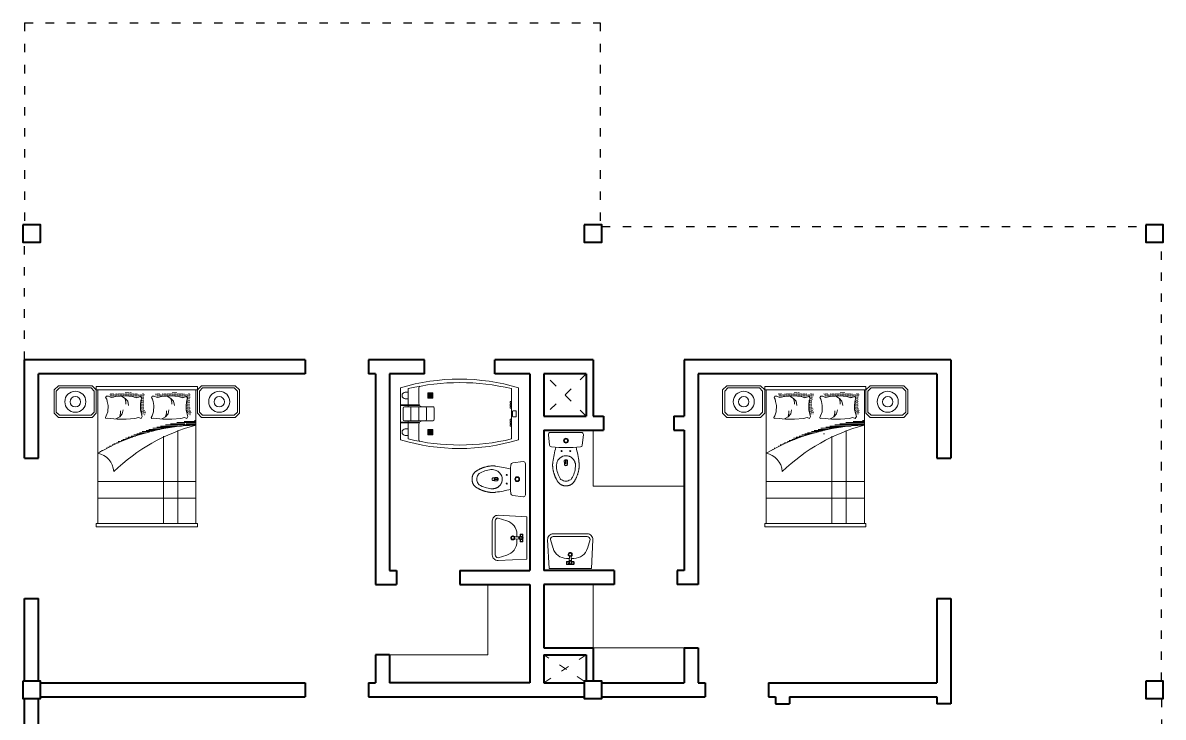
# Model space of a CAD drawing. Header units: millimetres. Extents: x 1962 to 2139, y 841 to 906.
# Drawn here: x 2062.18 to 2078.43, y 851.21 to 861.1 of the extents above; entities that cross this region are included whole.
import ezdxf

# ---------------------------------------------------------------- set-up
doc = ezdxf.new("R2010")
doc.units = ezdxf.units.MM
doc.linetypes.add('ACAD_ISO03W100', pattern=[30, 12, -18])
doc.linetypes.add('DASHDOT', pattern=[1, 0.5, -0.25, 0, -0.25])
for name, color, linetype, lineweight in [('01_Gruesa', 7, 'Continuous', 40), ('02_Media', 7, 'Continuous', 20), ('03_Fina', 7, 'Continuous', 9)]:
    doc.layers.add(name, color=color, linetype=linetype, lineweight=lineweight)
pattern_1 = [(360, (1903.189463, 978.65373), (0.0079375, -0.015875), [0, -0.015875])]
pattern_2 = [(360, (1894.054814, 978.65373), (0.0079375, -0.015875), [0, -0.015875])]

# ---------------------------------------------------------------- blocks, each defined once
blk = doc.blocks.new('A$C3DF91151')
at = {"layer": '03_Fina', "color": 252, "true_color": 0x939598}
for p, q in [((0, 247, 0), (0, 1729, 0)), ((222, 1247, 0), (222, 1705, 0)), ((519, 1295, 0), (519, 1735, 0)), ((3162, 1705, 0), (3162, 832, 0)), ((3360, 1729, 0), (3360, 247, 0)), ((136, 1601, 0), (222, 1601, 0)), ((136, 1417, 0), (222, 1417, 0)), ((778, 1439, 0), (778, 1590, 0)), ((778, 1590, 0), (921, 1590, 0)), ((921, 1439, 0), (778, 1439, 0)), ((793, 1568, 0), (906, 1568, 0)), ((793, 1547, 0), (906, 1547, 0)), ((793, 1525, 0), (906, 1525, 0)), ((793, 1504, 0), (906, 1504, 0)), ((793, 1484, 0), (906, 1484, 0)), ((793, 1463, 0), (906, 1463, 0)), ((921, 1590, 0), (921, 1439, 0)), ((3162, 1342, 0), (3127, 1342, 0)), ((3127, 1342, 0), (3127, 1293, 0)), ((26, 1247, 0), (511, 1247, 0)), ((511, 1222, 0), (26, 1222, 0)), ((74, 1146, 0), (74, 830, 0)), ((114, 1186, 0), (702, 1186, 0)), ((222, 1186, 0), (222, 1222, 0)), ((296, 1186, 0), (296, 791, 0)), ((519, 1186, 0), (519, 791, 0)), ((702, 1186, 0), (921, 1186, 0)), ((741, 1146, 0), (741, 830, 0)), ((960, 831, 0), (960, 1147, 0)), ((3162, 1293, 0), (3127, 1293, 0)), ((3162, 1268, 0), (3127, 1268, 0)), ((3127, 1268, 0), (3127, 1219, 0)), ((3162, 1219, 0), (3127, 1219, 0)), ((3162, 1194, 0), (3127, 1194, 0)), ((3127, 1194, 0), (3127, 1145, 0)), ((3162, 1145, 0), (3127, 1145, 0)), ((3193, 916, 0), (3193, 1061, 0)), ((3203, 1071, 0), (3290, 1071, 0)), ((3300, 1061, 0), (3300, 916, 0)), ((26, 754, 0), (511, 754, 0)), ((511, 730, 0), (26, 730, 0)), ((114, 791, 0), (628, 791, 0)), ((222, 754, 0), (222, 791, 0)), ((222, 272, 0), (222, 730, 0)), ((519, 682, 0), (519, 241, 0)), ((702, 791, 0), (628, 791, 0)), ((702, 791, 0), (921, 791, 0)), ((3162, 832, 0), (3127, 832, 0)), ((3127, 782, 0), (3127, 832, 0)), ((3162, 782, 0), (3127, 782, 0)), ((3162, 758, 0), (3127, 758, 0)), ((3127, 708, 0), (3127, 758, 0)), ((3162, 708, 0), (3127, 708, 0)), ((3162, 684, 0), (3127, 684, 0)), ((3127, 634, 0), (3127, 684, 0)), ((3162, 865, 0), (3162, 272, 0)), ((3290, 906, 0), (3203, 906, 0)), ((136, 559, 0), (222, 559, 0)), ((136, 375, 0), (222, 375, 0)), ((921, 538, 0), (778, 538, 0)), ((778, 538, 0), (778, 387, 0)), ((778, 387, 0), (921, 387, 0)), ((793, 514, 0), (906, 514, 0)), ((793, 494, 0), (906, 494, 0)), ((793, 473, 0), (906, 473, 0)), ((793, 453, 0), (906, 453, 0)), ((793, 430, 0), (906, 430, 0)), ((793, 410, 0), (906, 410, 0)), ((921, 387, 0), (921, 538, 0)), ((3162, 634, 0), (3127, 634, 0))]:
    blk.add_line(p, q, dxfattribs=at)
for centre, radius, start, end in [((1680, -3859, 0), 5836, 73.2682, 106.7318), ((1692, -4456, 0), 6334, 76.5803, 103.4197), ((558, 1735, 0), 39.5, 100.379, 180), ((136, 1509, 0), 92.1, 90, 270), ((26, 1234, 0), 12.4, 90, 270), ((114, 1146, 0), 39.5, 90, 180), ((511, 1234, 0), 12.4, 270, 90), ((628, 1295, 0), 109, 180, 270), ((702, 1146, 0), 39.5, 0, 90), ((921, 1147, 0), 38.6, 359.4228, 90.4319), ((3203, 1061, 0), 10, 90, 180), ((3290, 1061, 0), 10, 0, 90), ((26, 742, 0), 12.4, 90, 270), ((114, 830, 0), 39.5, 180, 270), ((511, 742, 0), 12.4, 270, 90), ((628, 682, 0), 109, 90, 180), ((702, 830, 0), 39.5, 270, 0), ((920, 831, 0), 39.5, 270, 0), ((3203, 916, 0), 10, 180, 270), ((3290, 916, 0), 10, 270, 0), ((136, 467, 0), 92.1, 90, 270), ((1680, 5836, 0), 5836, 253.2682, 286.7318), ((1692, 6433, 0), 6334, 256.5803, 283.4197), ((558, 241, 0), 39.5, 180, 259.621)]:
    blk.add_arc(centre, radius, start, end, dxfattribs=at)
blk = doc.blocks.new('drakar planta')
at = {"layer": '03_Fina', "color": 252, "linetype": 'Continuous', "true_color": 0x939598}
for p, q in [((9.368, 5.6), (9.368, 5.6)), ((9.368, 5.6), (9.385, 5.452)), ((9.397, 5.633), (9.397, 5.633)), ((9.839, 5.633), (9.397, 5.633)), ((9.839, 5.633), (9.839, 5.633)), ((9.851, 5.452), (9.868, 5.6)), ((9.868, 5.6), (9.868, 5.6)), ((9.385, 5.452), (9.385, 5.452)), ((9.851, 5.452), (9.851, 5.452)), ((9.613, 5.243), (9.613, 5.186)), ((9.618, 5.244), (9.615, 5.243)), ((9.618, 5.301), (9.626, 5.301)), ((9.62, 5.243), (9.618, 5.244)), ((9.618, 5.244), (9.618, 5.244)), ((9.622, 5.243), (9.622, 5.186)), ((9.482, 5.143), (9.482, 5.141)), ((9.622, 5.186), (9.613, 5.186)), ((9.754, 5.143), (9.753, 5.141)), ((9.754, 5.158), (9.754, 5.154)), ((9.754, 5.154), (9.754, 5.154))]:
    blk.add_line(p, q, dxfattribs=at)
at = {"layer": '03_Fina', "color": 252, "ltscale": 0.01, "true_color": 0x939598}
blk.add_line((9.609, 5.301), (9.618, 5.301), dxfattribs=at)
at = {"layer": '03_Fina', "color": 252, "linetype": 'Continuous', "true_color": 0x939598}
for centre, radius in [((9.618, 5.516), 0.0342), ((9.618, 5.516), 0.0244), ((9.556, 5.367), 0.0072), ((9.68, 5.367), 0.0072)]:
    blk.add_circle(centre, radius, dxfattribs=at)
for centre, radius, start, end in [((9.397, 5.604), 0.0291, 90, 186.4831), ((9.839, 5.604), 0.0291, 0, 90), ((9.839, 5.604), 0.0291, 353.5169, 0), ((9.413, 5.455), 0.0291, 186.4831, 265.6595), ((9.618, 8.146), 2.728, 265.6595, 274.3405), ((10.948, 5.027), 1.526, 165.0155, 173.1331), ((8.286, 5.027), 1.528, 6.8679, 14.9756), ((9.822, 5.455), 0.0291, 274.3405, 353.5169), ((9.625, 5.161), 0.143, 115.2636, 179.6481), ((9.609, 5.188), 0.113, 90, 104.8453), ((9.626, 5.188), 0.113, 75.1657, 90), ((9.667, 5.162), 0.186, 179.8512, 185.6502), ((9.888, 5.183), 0.408, 185.2168, 185.7358), ((9.889, 5.183), 0.409, 185.9431, 210.6376), ((9.617, 5.16), 0.00101, 263.4365, 309.8712), ((9.618, 5.16), 0.00101, 230.1288, 276.5635), ((9.347, 5.183), 0.409, 329.3624, 354.7538), ((9.537, 5.164), 0.218, 354.506, 358.1692), ((9.576, 4.998), 0.0453, 211.4552, 242.0451), ((9.639, 5.117), 0.18, 242.0447, 263.2555), ((9.597, 5.117), 0.18, 276.7445, 297.9553), ((9.66, 4.998), 0.0453, 297.9549, 328.5855)]:
    blk.add_arc(centre, radius, start, end, dxfattribs=at)
for points, weights, degree, knots in [([(9.429, 5.188), (9.43, 5.195), (9.431, 5.202), (9.432, 5.209), (9.432, 5.209), (9.433, 5.21), (9.433, 5.21)], [0.94216281398, 0.929295544402, 0.917706959429, 0.907397059062, 0.907397059062, 0.907397059062, 0.907397059062], 3, [0, 0, 0, 0, 0.08501565, 0.08501565, 0.08501565, 0.08958153, 0.08958153, 0.08958153, 0.08958153]), ([(9.807, 5.188), (9.806, 5.195), (9.805, 5.202), (9.803, 5.209), (9.803, 5.209), (9.803, 5.21), (9.803, 5.21)], [0.94216281398, 0.929356038323, 0.91781595237, 0.907542556122, 0.907542556122, 0.907542556122, 0.907542556122], 3, [0, 0, 0, 0, 0.08461596, 0.08461596, 0.08461596, 0.08948508, 0.08948508, 0.08948508, 0.08948508]), ([(9.618, 4.873), (9.617, 4.873), (9.616, 4.873), (9.542, 4.87), (9.502, 4.932), (9.435, 5.036), (9.428, 5.159), (9.428, 5.16), (9.428, 5.161), (9.427, 5.174), (9.429, 5.188)], [1, 0.999818026965, 1, 0.869595072185, 1, 0.965853886877, 1, 0.999997543195, 1, 0.96771874759, 0.94216281398], 2, [0, 0, 0, 0.004294, 0.004294, 0.32836, 0.32836, 0.929345, 0.929345, 0.934486, 0.934486, 1, 1, 1]), ([(9.618, 4.873), (9.619, 4.873), (9.62, 4.873), (9.694, 4.87), (9.734, 4.932), (9.801, 5.036), (9.808, 5.159), (9.808, 5.16), (9.808, 5.161), (9.808, 5.174), (9.807, 5.188)], [1, 0.999818026965, 1, 0.869595072185, 1, 0.965853886877, 1, 0.999997543195, 1, 0.96771874759, 0.94216281398], 2, [0, 0, 0, 0.004294, 0.004294, 0.32836, 0.32836, 0.929345, 0.929345, 0.934486, 0.934486, 1, 1, 1])]:
    blk.add_rational_spline(points, weights, degree=degree, knots=knots, dxfattribs=at)
for points, knots in [([(9.563, 5.291), (9.564, 5.291), (9.565, 5.291), (9.565, 5.292), (9.566, 5.292), (9.567, 5.292), (9.568, 5.293), (9.569, 5.293), (9.571, 5.294), (9.573, 5.295), (9.577, 5.296), (9.579, 5.297), (9.58, 5.297)], [0.8678487, 0.8678487, 0.8678487, 0.8678487, 0.8798629, 0.8798629, 0.8798629, 0.8909521, 0.9003997, 0.9091834, 0.9229673, 0.9427072, 0.9683896, 1, 1, 1, 1]), ([(9.617, 5.159), (9.616, 5.159), (9.615, 5.16), (9.612, 5.16), (9.611, 5.16), (9.608, 5.16), (9.607, 5.161), (9.605, 5.161), (9.604, 5.161), (9.603, 5.162), (9.602, 5.162), (9.602, 5.163), (9.601, 5.164), (9.601, 5.164), (9.601, 5.165), (9.601, 5.165), (9.601, 5.166), (9.6, 5.167), (9.6, 5.168), (9.599, 5.172), (9.599, 5.174), (9.598, 5.181), (9.597, 5.186), (9.597, 5.194), (9.596, 5.199), (9.596, 5.205), (9.596, 5.207), (9.595, 5.211), (9.595, 5.213), (9.595, 5.218), (9.595, 5.22), (9.595, 5.223), (9.595, 5.224), (9.595, 5.226), (9.595, 5.227), (9.595, 5.23), (9.595, 5.232), (9.597, 5.236), (9.599, 5.238), (9.602, 5.24), (9.603, 5.241), (9.605, 5.242), (9.606, 5.242), (9.608, 5.242), (9.609, 5.243), (9.61, 5.243), (9.611, 5.243), (9.613, 5.243), (9.614, 5.243), (9.615, 5.243), (9.615, 5.243), (9.615, 5.243), (9.615, 5.243)], [0, 0, 0, 0, 0.03125, 0.03125, 0.0625, 0.0625, 0.09375, 0.09375, 0.109375, 0.109375, 0.125, 0.125, 0.140625, 0.140625, 0.148438, 0.148438, 0.15625, 0.15625, 0.1875, 0.1875, 0.25, 0.25, 0.375, 0.375, 0.5, 0.5, 0.5625, 0.5625, 0.625, 0.625, 0.6875, 0.6875, 0.71875, 0.71875, 0.75, 0.75, 0.8125, 0.8125, 0.875, 0.875, 0.90625, 0.90625, 0.9375, 0.9375, 0.953125, 0.953125, 0.96875, 0.96875, 1, 1, 1, 1.000009, 1.000009, 1.000009, 1.000009]), ([(9.619, 5.159), (9.62, 5.159), (9.621, 5.16), (9.624, 5.16), (9.625, 5.16), (9.628, 5.16), (9.629, 5.161), (9.631, 5.161), (9.632, 5.161), (9.633, 5.162), (9.633, 5.162), (9.634, 5.163), (9.634, 5.164), (9.635, 5.164), (9.635, 5.165), (9.635, 5.165), (9.635, 5.166), (9.635, 5.167), (9.636, 5.168), (9.636, 5.172), (9.637, 5.174), (9.638, 5.181), (9.638, 5.186), (9.639, 5.194), (9.639, 5.199), (9.64, 5.205), (9.64, 5.207), (9.64, 5.211), (9.64, 5.213), (9.641, 5.218), (9.641, 5.22), (9.641, 5.223), (9.641, 5.224), (9.641, 5.226), (9.641, 5.227), (9.641, 5.23), (9.64, 5.232), (9.638, 5.236), (9.637, 5.238), (9.634, 5.24), (9.633, 5.241), (9.631, 5.242), (9.63, 5.242), (9.628, 5.242), (9.627, 5.243), (9.626, 5.243), (9.625, 5.243), (9.623, 5.243), (9.622, 5.243), (9.62, 5.243)], [0, 0, 0, 0, 0.03125, 0.03125, 0.0625, 0.0625, 0.09375, 0.09375, 0.109375, 0.109375, 0.125, 0.125, 0.140625, 0.140625, 0.1484375, 0.1484375, 0.15625, 0.15625, 0.1875, 0.1875, 0.25, 0.25, 0.375, 0.375, 0.5, 0.5, 0.5625, 0.5625, 0.625, 0.625, 0.6875, 0.6875, 0.71875, 0.71875, 0.75, 0.75, 0.8125, 0.8125, 0.875, 0.875, 0.90625, 0.90625, 0.9375, 0.9375, 0.953125, 0.953125, 0.96875, 0.96875, 0.9999928, 0.9999928, 0.9999928, 0.9999928]), ([(9.655, 5.297), (9.657, 5.297), (9.659, 5.296), (9.662, 5.295), (9.664, 5.294), (9.666, 5.293), (9.669, 5.292), (9.671, 5.291), (9.674, 5.29), (9.677, 5.289), (9.68, 5.287), (9.682, 5.286), (9.684, 5.285), (9.686, 5.283), (9.69, 5.281), (9.693, 5.279), (9.698, 5.275), (9.704, 5.271), (9.71, 5.266), (9.716, 5.259), (9.723, 5.251), (9.729, 5.243), (9.735, 5.235), (9.739, 5.226), (9.744, 5.217), (9.747, 5.207), (9.751, 5.195), (9.753, 5.184), (9.754, 5.171), (9.755, 5.163), (9.754, 5.158)], [0, 0, 0, 0, 0.03073, 0.0557919, 0.0752101, 0.0908298, 0.1057126, 0.128628, 0.1479371, 0.1642292, 0.1850908, 0.1958664, 0.2064561, 0.220969, 0.23993, 0.2633379, 0.294561, 0.3312722, 0.3734704, 0.4211544, 0.4743227, 0.5329738, 0.5805653, 0.6312404, 0.6849983, 0.7418381, 0.8017591, 0.8647604, 0.930841, 0.9987863, 0.9987863, 0.9987863, 0.9987863])]:
    blk.add_open_spline(points, degree=3, knots=knots, dxfattribs=at)
blk.add_open_spline([(9.595, 5.229), (9.595, 5.229), (9.595, 5.229), (9.595, 5.229)], degree=3, dxfattribs=at)
blk = doc.blocks.new('A$C115B3CD4')
at = {"layer": '03_Fina', "color": 252, "true_color": 0x939598}
for p, q in [((0, 0.084), (0.021, 0.494)), ((0.623, 0.494), (0.021, 0.494)), ((0.623, 0.494), (0.644, 0.084)), ((0.267, 0.431), (0.267, 0.401)), ((0.269, 0.35), (0.307, 0.35)), ((0.272, 0.436), (0.313, 0.436)), ((0.272, 0.421), (0.272, 0.411)), ((0.272, 0.396), (0.295, 0.396)), ((0.282, 0.431), (0.305, 0.431)), ((0.282, 0.401), (0.302, 0.401)), ((0.3, 0.408), (0.305, 0.389)), ((0.309, 0.321), (0.305, 0.387)), ((0.31, 0.41), (0.315, 0.391)), ((0.334, 0.41), (0.329, 0.391)), ((0.331, 0.436), (0.372, 0.436)), ((0.334, 0.321), (0.339, 0.387)), ((0.336, 0.35), (0.375, 0.35)), ((0.338, 0.431), (0.362, 0.431)), ((0.344, 0.408), (0.339, 0.389)), ((0.342, 0.401), (0.362, 0.401)), ((0.349, 0.396), (0.372, 0.396)), ((0.372, 0.421), (0.372, 0.411)), ((0.377, 0.431), (0.377, 0.401)), ((0.04, 0.082), (0.077, 0.207)), ((0.604, 0.082), (0.567, 0.207)), ((0.08, 0.04), (0.564, 0.04)), ((0.08, 0), (0.564, 0))]:
    blk.add_line(p, q, dxfattribs=at)
at = {"layer": '03_Fina', "color": 252, "linetype": 'DASHDOT', "true_color": 0x939598}
blk.add_line((0.314, 0.316), (0.329, 0.316), dxfattribs=at)
at = {"layer": '03_Fina', "color": 252, "true_color": 0x939598}
blk.add_circle((0.322, 0.294), 0.02, dxfattribs=at)
for centre, radius, start, end in [((0.269, 0.15), 0.2, 90, 163.5301), ((0.282, 0.421), 0.01, 90, 180), ((0.282, 0.411), 0.01, 180, 270), ((0.295, 0.386), 0.01, 3.8141, 90), ((0.322, 0.415), 0.0231, 338.8422, 201.1578), ((0.324, 0.394), 0.02, 195.3012, 262.6368), ((0.322, 0.415), 0.0131, 338.8422, 201.1578), ((0.322, 0.391), 0.00708, 180, 0), ((0.322, 0.433), 0.00496, 290.639, 249.361), ((0.319, 0.394), 0.02, 277.3632, 344.6988), ((0.349, 0.386), 0.01, 90, 176.1909), ((0.362, 0.421), 0.01, 0, 90), ((0.362, 0.411), 0.01, 270, 0), ((0.375, 0.15), 0.2, 16.4699, 90), ((0.322, 0.294), 0.03, 115.0422, 64.9578), ((0.314, 0.321), 0.005, 180, 270), ((0.329, 0.321), 0.005, 270, 0), ((0.08, 0.08), 0.08, 177.1029, 270), ((0.08, 0.08), 0.04, 177.1029, 270), ((0.564, 0.08), 0.08, 270, 2.8971), ((0.564, 0.08), 0.04, 270, 2.8971)]:
    blk.add_arc(centre, radius, start, end, dxfattribs=at)
at = {"layer": '03_Fina', "color": 252, "linetype": 'DASHDOT', "true_color": 0x939598}
for centre, start, end in [((0.272, 0.431), 90, 180), ((0.272, 0.401), 180, 270), ((0.372, 0.431), 0, 90), ((0.372, 0.401), 270, 0)]:
    blk.add_arc(centre, 0.005, start, end, dxfattribs=at)

msp = doc.modelspace()

# ---------------------------------------------------------------- hatches: boundary and pattern name
at = {"layer": '03_Fina', "true_color": 0x939598}
h = msp.add_hatch(dxfattribs=at)
h.set_pattern_fill('DOTS', color=252, scale=0.01, angle=180, style=0)
h.set_pattern_definition(pattern_1)
h.paths.add_polyline_path([(2064.067, 855.807), (2064.079, 855.826), (2064.107, 855.826), (2064.147, 855.81), (2064.215, 855.823), (2064.344, 855.832), (2064.452, 855.823), (2064.507, 855.804), (2064.565, 855.823), (2064.581, 855.798), (2064.568, 855.77), (2064.562, 855.7), (2064.562, 855.632), (2064.578, 855.57), (2064.587, 855.537), (2064.572, 855.509), (2064.538, 855.524), (2064.528, 855.521), (2064.512, 855.582), (2064.512, 855.65), (2064.519, 855.72), (2064.531, 855.748), (2064.515, 855.773), (2064.457, 855.754), (2064.402, 855.773), (2064.294, 855.782), (2064.165, 855.773), (2064.097, 855.76), (2064.086, 855.765), (2064.082, 855.786)])
h.paths.add_polyline_path([(2063.414, 855.807), (2063.426, 855.826), (2063.454, 855.826), (2063.494, 855.81), (2063.561, 855.823), (2063.691, 855.832), (2063.798, 855.823), (2063.854, 855.804), (2063.912, 855.823), (2063.927, 855.798), (2063.915, 855.77), (2063.909, 855.7), (2063.909, 855.632), (2063.924, 855.57), (2063.934, 855.537), (2063.918, 855.509), (2063.884, 855.524), (2063.874, 855.521), (2063.859, 855.582), (2063.859, 855.65), (2063.865, 855.72), (2063.878, 855.748), (2063.862, 855.773), (2063.804, 855.754), (2063.748, 855.773), (2063.641, 855.782), (2063.511, 855.773), (2063.444, 855.76), (2063.433, 855.765), (2063.429, 855.786)])
h = msp.add_hatch(dxfattribs=at)
h.set_pattern_fill('DOTS', color=252, scale=0.01, angle=180, style=0)
h.set_pattern_definition(pattern_2)
h.paths.add_polyline_path([(2073.592, 855.807), (2073.604, 855.826), (2073.632, 855.826), (2073.672, 855.81), (2073.74, 855.823), (2073.869, 855.832), (2073.976, 855.823), (2074.032, 855.804), (2074.09, 855.823), (2074.106, 855.798), (2074.093, 855.77), (2074.087, 855.7), (2074.087, 855.632), (2074.103, 855.57), (2074.112, 855.537), (2074.096, 855.509), (2074.063, 855.524), (2074.052, 855.521), (2074.037, 855.582), (2074.037, 855.65), (2074.043, 855.72), (2074.056, 855.748), (2074.04, 855.773), (2073.982, 855.754), (2073.927, 855.773), (2073.819, 855.782), (2073.69, 855.773), (2073.622, 855.76), (2073.611, 855.765), (2073.607, 855.786)])
h.paths.add_polyline_path([(2072.939, 855.807), (2072.951, 855.826), (2072.979, 855.826), (2073.019, 855.81), (2073.086, 855.823), (2073.215, 855.832), (2073.323, 855.823), (2073.379, 855.804), (2073.437, 855.823), (2073.452, 855.798), (2073.44, 855.77), (2073.434, 855.7), (2073.434, 855.632), (2073.449, 855.57), (2073.459, 855.537), (2073.443, 855.509), (2073.409, 855.524), (2073.399, 855.521), (2073.384, 855.582), (2073.384, 855.65), (2073.39, 855.72), (2073.402, 855.748), (2073.387, 855.773), (2073.329, 855.754), (2073.273, 855.773), (2073.166, 855.782), (2073.036, 855.773), (2072.969, 855.76), (2072.958, 855.765), (2072.954, 855.786)])
h = msp.add_hatch(dxfattribs=at)
h.set_pattern_fill('DOTS', color=252, scale=0.01, angle=180, style=0)
h.set_pattern_definition(pattern_1)
edge = h.paths.add_edge_path()
edge.add_line((2064.651, 855.434), (2064.651, 855.366))
edge.add_ellipse((2064.743, 852.393), major_axis=(2.103, 2.103), ratio=1, start_angle=46.7774, end_angle=75.1134)
edge.add_ellipse((2064.892, 852.387), major_axis=(2.161, 2.161), ratio=1, start_angle=409.5301, end_angle=437.4802, ccw=False)
h = msp.add_hatch(dxfattribs=at)
h.set_pattern_fill('DOTS', color=252, scale=0.01, angle=180, style=0)
h.set_pattern_definition(pattern_2)
edge = h.paths.add_edge_path()
edge.add_line((2074.176, 855.434), (2074.176, 855.366))
edge.add_ellipse((2074.268, 852.393), major_axis=(2.103, 2.103), ratio=1, start_angle=46.7774, end_angle=75.1134)
edge.add_ellipse((2074.417, 852.387), major_axis=(2.161, 2.161), ratio=1, start_angle=409.5301, end_angle=437.4802, ccw=False)

# ---------------------------------------------------------------- linework, layer by layer
at = {"linetype": 'ACAD_ISO03W100', "ltscale": 0.01}
for p, q in [((2062.209, 861.095), (2062.209, 858.22)), ((2062.209, 861.095), (2070.409, 861.095)), ((2070.409, 861.095), (2070.409, 858.22)), ((2070.434, 858.195), (2078.184, 858.195)), ((2062.209, 856.295), (2062.209, 857.97)), ((2078.409, 851.72), (2078.409, 857.97)), ((2078.409, 851.47), (2078.409, 845.22))]:
    msp.add_line(p, q, dxfattribs=at)
at = {"layer": '01_Gruesa', "color": 5}
for p, q in [((2066.209, 856.295), (2062.209, 856.295)), ((2062.209, 854.895), (2062.209, 856.295)), ((2066.209, 856.295), (2066.209, 856.095)), ((2067.109, 856.295), (2067.109, 856.095)), ((2067.909, 856.295), (2067.109, 856.295)), ((2067.909, 856.095), (2067.909, 856.295)), ((2070.309, 856.295), (2068.909, 856.295)), ((2068.909, 856.095), (2068.909, 856.295)), ((2070.309, 856.295), (2070.309, 855.495)), ((2075.409, 856.295), (2071.609, 856.295)), ((2071.609, 856.295), (2071.609, 855.495)), ((2075.409, 856.295), (2075.409, 854.895)), ((2066.209, 856.095), (2062.409, 856.095)), ((2062.409, 854.895), (2062.409, 856.095)), ((2067.209, 856.095), (2067.109, 856.095)), ((2067.209, 856.095), (2067.209, 853.095)), ((2067.409, 856.095), (2067.409, 853.295)), ((2067.909, 856.095), (2067.409, 856.095)), ((2069.409, 856.095), (2068.909, 856.095)), ((2069.409, 856.095), (2069.409, 853.295)), ((2069.609, 856.095), (2069.609, 855.495)), ((2070.209, 856.095), (2069.609, 856.095)), ((2070.209, 856.095), (2070.209, 855.495)), ((2075.209, 856.095), (2071.809, 856.095)), ((2071.809, 856.095), (2071.809, 853.095)), ((2075.209, 856.095), (2075.209, 854.895)), ((2069.609, 855.495), (2070.209, 855.495)), ((2070.309, 855.495), (2070.459, 855.495)), ((2070.459, 855.495), (2070.459, 855.295)), ((2071.459, 855.495), (2071.609, 855.495)), ((2071.459, 855.495), (2071.459, 855.295)), ((2069.609, 855.295), (2069.609, 853.295)), ((2069.609, 855.295), (2070.459, 855.295)), ((2071.459, 855.295), (2071.609, 855.295)), ((2071.609, 855.295), (2071.609, 853.295)), ((2062.209, 854.895), (2062.409, 854.895)), ((2075.209, 854.895), (2075.409, 854.895)), ((2067.409, 853.295), (2067.509, 853.295)), ((2067.509, 853.295), (2067.509, 853.095)), ((2068.409, 853.295), (2068.409, 853.095)), ((2068.409, 853.295), (2069.409, 853.295)), ((2070.609, 853.295), (2069.609, 853.295)), ((2070.609, 853.295), (2070.609, 853.095)), ((2071.509, 853.295), (2071.509, 853.095)), ((2071.609, 853.295), (2071.509, 853.295)), ((2067.209, 853.095), (2067.509, 853.095)), ((2068.409, 853.095), (2069.409, 853.095)), ((2069.409, 853.095), (2069.409, 851.695)), ((2069.609, 853.095), (2069.609, 852.195)), ((2070.609, 853.095), (2069.609, 853.095)), ((2071.809, 853.095), (2071.509, 853.095)), ((2062.209, 851.72), (2062.209, 852.895)), ((2062.209, 852.895), (2062.409, 852.895)), ((2062.409, 851.72), (2062.409, 852.895)), ((2075.209, 852.895), (2075.209, 851.695)), ((2075.209, 852.895), (2075.409, 852.895)), ((2075.409, 852.895), (2075.409, 851.395)), ((2069.609, 852.195), (2070.309, 852.195)), ((2070.309, 852.195), (2070.309, 851.72)), ((2071.609, 852.195), (2071.609, 851.695)), ((2071.609, 852.195), (2071.809, 852.195)), ((2071.809, 852.195), (2071.809, 851.695)), ((2067.209, 852.095), (2067.209, 851.695)), ((2067.409, 852.095), (2067.209, 852.095)), ((2067.409, 852.095), (2067.409, 851.695)), ((2069.609, 852.095), (2069.609, 851.695)), ((2069.609, 852.095), (2070.209, 852.095)), ((2070.209, 852.095), (2070.209, 851.72)), ((2062.434, 851.695), (2066.209, 851.695)), ((2066.209, 851.695), (2066.209, 851.495)), ((2067.109, 851.695), (2067.109, 851.495)), ((2067.109, 851.695), (2067.209, 851.695)), ((2069.409, 851.695), (2067.409, 851.695)), ((2069.609, 851.695), (2070.184, 851.695)), ((2070.434, 851.695), (2071.609, 851.695)), ((2071.809, 851.695), (2071.909, 851.695)), ((2071.909, 851.695), (2071.909, 851.495)), ((2072.809, 851.695), (2075.209, 851.695)), ((2072.809, 851.695), (2072.809, 851.495)), ((2062.209, 849.845), (2062.209, 851.47)), ((2062.409, 849.845), (2062.409, 851.47)), ((2062.434, 851.495), (2066.209, 851.495)), ((2067.109, 851.495), (2070.184, 851.495)), ((2070.434, 851.495), (2071.909, 851.495)), ((2072.809, 851.495), (2072.909, 851.495)), ((2072.909, 851.495), (2072.909, 851.395)), ((2072.909, 851.395), (2073.109, 851.395)), ((2073.109, 851.495), (2075.209, 851.495)), ((2073.109, 851.495), (2073.109, 851.395)), ((2075.209, 851.495), (2075.209, 851.395)), ((2075.409, 851.395), (2075.209, 851.395))]:
    msp.add_line(p, q, dxfattribs=at)
at = {"layer": '01_Gruesa', "color": 244, "true_color": 0x991b1e}
for points in [[(2062.184, 858.22), (2062.184, 857.97), (2062.434, 857.97), (2062.434, 858.22)], [(2070.184, 858.22), (2070.184, 857.97), (2070.434, 857.97), (2070.434, 858.22)], [(2078.184, 858.22), (2078.184, 857.97), (2078.434, 857.97), (2078.434, 858.22)], [(2062.184, 851.72), (2062.184, 851.47), (2062.434, 851.47), (2062.434, 851.72)], [(2070.184, 851.72), (2070.184, 851.47), (2070.434, 851.47), (2070.434, 851.72)], [(2078.184, 851.72), (2078.184, 851.47), (2078.434, 851.47), (2078.434, 851.72)]]:
    msp.add_lwpolyline(points, close=True, dxfattribs=at)
at = {"layer": '02_Media', "color": 215, "true_color": 0xa953a0}
for p, q in [((2068.809, 853.095), (2068.809, 852.095)), ((2070.309, 853.095), (2070.309, 852.195)), ((2071.609, 852.195), (2070.309, 852.195)), ((2067.409, 852.095), (2068.809, 852.095))]:
    msp.add_line(p, q, dxfattribs=at)
at = {"layer": '03_Fina', "linetype": 'ACAD_ISO03W100', "ltscale": 0.01}
for p, q in [((2070.209, 856.095), (2069.609, 855.495)), ((2070.209, 855.495), (2069.609, 856.095)), ((2070.209, 852.095), (2069.609, 851.695)), ((2070.184, 851.72), (2069.609, 852.095))]:
    msp.add_line(p, q, dxfattribs=at)
at = {"layer": '03_Fina', "color": 252, "true_color": 0x939598}
for p, q in [((2063.231, 855.916), (2064.671, 855.916)), ((2063.231, 855.916), (2063.231, 855.866)), ((2064.671, 855.866), (2064.671, 855.916)), ((2072.756, 855.916), (2074.196, 855.916)), ((2072.756, 855.916), (2072.756, 855.866)), ((2074.196, 855.866), (2074.196, 855.916)), ((2063.231, 855.866), (2064.671, 855.866)), ((2063.251, 855.866), (2063.251, 853.966)), ((2064.651, 853.966), (2064.651, 855.866)), ((2072.756, 855.866), (2074.196, 855.866)), ((2072.776, 855.866), (2072.776, 853.966)), ((2074.176, 853.966), (2074.176, 855.866)), ((2064.393, 853.966), (2064.393, 855.289)), ((2073.918, 853.966), (2073.918, 855.289)), ((2064.188, 853.966), (2064.188, 855.209)), ((2073.713, 853.966), (2073.713, 855.209)), ((2063.251, 854.562), (2064.651, 854.562)), ((2072.776, 854.562), (2074.176, 854.562)), ((2063.251, 854.323), (2064.651, 854.323)), ((2072.776, 854.323), (2074.176, 854.323)), ((2063.231, 853.966), (2064.671, 853.966)), ((2063.231, 853.966), (2063.231, 853.916)), ((2064.671, 853.916), (2064.671, 853.966)), ((2072.756, 853.966), (2074.196, 853.966)), ((2072.756, 853.966), (2072.756, 853.916)), ((2074.196, 853.916), (2074.196, 853.966)), ((2063.231, 853.916), (2064.671, 853.916)), ((2072.756, 853.916), (2074.196, 853.916))]:
    msp.add_line(p, q, dxfattribs=at)
at = {"layer": '03_Fina', "color": 152, "true_color": 0x2776bb}
for p, q in [((2070.309, 855.295), (2070.309, 854.495)), ((2070.309, 854.495), (2071.609, 854.495))]:
    msp.add_line(p, q, dxfattribs=at)
at = {"layer": '03_Fina', "color": 252, "true_color": 0x939598}
for points in [[(2063.171, 855.476), (2062.691, 855.476), (2062.631, 855.536), (2062.631, 855.866), (2062.691, 855.926), (2063.171, 855.926), (2063.231, 855.866), (2063.231, 855.536)], [(2063.156, 855.506), (2062.706, 855.506), (2062.661, 855.551), (2062.661, 855.851), (2062.706, 855.896), (2063.156, 855.896), (2063.201, 855.851), (2063.201, 855.551)], [(2065.211, 855.476), (2064.731, 855.476), (2064.671, 855.536), (2064.671, 855.866), (2064.731, 855.926), (2065.211, 855.926), (2065.271, 855.866), (2065.271, 855.536)], [(2065.196, 855.506), (2064.746, 855.506), (2064.701, 855.551), (2064.701, 855.851), (2064.746, 855.896), (2065.196, 855.896), (2065.241, 855.851), (2065.241, 855.551)], [(2072.696, 855.476), (2072.216, 855.476), (2072.156, 855.536), (2072.156, 855.866), (2072.216, 855.926), (2072.696, 855.926), (2072.756, 855.866), (2072.756, 855.536)], [(2072.681, 855.506), (2072.231, 855.506), (2072.186, 855.551), (2072.186, 855.851), (2072.231, 855.896), (2072.681, 855.896), (2072.726, 855.851), (2072.726, 855.551)], [(2074.736, 855.476), (2074.256, 855.476), (2074.196, 855.536), (2074.196, 855.866), (2074.256, 855.926), (2074.736, 855.926), (2074.796, 855.866), (2074.796, 855.536)], [(2074.721, 855.506), (2074.271, 855.506), (2074.226, 855.551), (2074.226, 855.851), (2074.271, 855.896), (2074.721, 855.896), (2074.766, 855.851), (2074.766, 855.551)]]:
    msp.add_lwpolyline(points, close=True, dxfattribs=at)
for points in [[(2063.804, 855.754), (2063.862, 855.773), (2063.878, 855.748), (2063.865, 855.72), (2063.859, 855.65), (2063.859, 855.582), (2063.874, 855.521), (2063.884, 855.487), (2063.868, 855.459), (2063.834, 855.475), (2063.782, 855.459), (2063.656, 855.45), (2063.527, 855.45), (2063.392, 855.465), (2063.367, 855.459), (2063.361, 855.475), (2063.373, 855.499), (2063.395, 855.554), (2063.398, 855.647), (2063.385, 855.702), (2063.379, 855.736), (2063.364, 855.757), (2063.376, 855.776), (2063.404, 855.776), (2063.444, 855.76), (2063.511, 855.773), (2063.641, 855.782), (2063.748, 855.773), (2063.804, 855.754)], [(2063.588, 855.776), (2063.641, 855.745), (2063.678, 855.705), (2063.69, 855.644)], [(2063.641, 855.742), (2063.653, 855.693), (2063.653, 855.662)], [(2064.457, 855.754), (2064.515, 855.773), (2064.531, 855.748), (2064.519, 855.72), (2064.512, 855.65), (2064.512, 855.582), (2064.528, 855.521), (2064.537, 855.487), (2064.522, 855.459), (2064.488, 855.475), (2064.435, 855.459), (2064.309, 855.45), (2064.18, 855.45), (2064.045, 855.465), (2064.02, 855.459), (2064.014, 855.475), (2064.026, 855.499), (2064.048, 855.554), (2064.051, 855.647), (2064.039, 855.702), (2064.032, 855.736), (2064.017, 855.757), (2064.029, 855.776), (2064.057, 855.776), (2064.097, 855.76), (2064.165, 855.773), (2064.294, 855.782), (2064.402, 855.773), (2064.457, 855.754)], [(2064.242, 855.776), (2064.294, 855.745), (2064.331, 855.705), (2064.343, 855.644)], [(2064.294, 855.742), (2064.306, 855.693), (2064.306, 855.662)], [(2073.329, 855.754), (2073.387, 855.773), (2073.402, 855.748), (2073.39, 855.72), (2073.384, 855.65), (2073.384, 855.582), (2073.399, 855.521), (2073.409, 855.487), (2073.393, 855.459), (2073.359, 855.475), (2073.307, 855.459), (2073.181, 855.45), (2073.052, 855.45), (2072.916, 855.465), (2072.892, 855.459), (2072.886, 855.475), (2072.898, 855.499), (2072.919, 855.554), (2072.923, 855.647), (2072.91, 855.702), (2072.904, 855.736), (2072.889, 855.757), (2072.901, 855.776), (2072.929, 855.776), (2072.969, 855.76), (2073.036, 855.773), (2073.166, 855.782), (2073.273, 855.773), (2073.329, 855.754)], [(2073.113, 855.776), (2073.166, 855.745), (2073.202, 855.705), (2073.215, 855.644)], [(2073.166, 855.742), (2073.178, 855.693), (2073.178, 855.662)], [(2073.982, 855.754), (2074.04, 855.773), (2074.056, 855.748), (2074.043, 855.72), (2074.037, 855.65), (2074.037, 855.582), (2074.053, 855.521), (2074.062, 855.487), (2074.046, 855.459), (2074.013, 855.475), (2073.96, 855.459), (2073.834, 855.45), (2073.705, 855.45), (2073.57, 855.465), (2073.545, 855.459), (2073.539, 855.475), (2073.551, 855.499), (2073.573, 855.554), (2073.576, 855.647), (2073.564, 855.702), (2073.557, 855.736), (2073.542, 855.757), (2073.554, 855.776), (2073.582, 855.776), (2073.622, 855.76), (2073.69, 855.773), (2073.819, 855.782), (2073.927, 855.773), (2073.982, 855.754)], [(2073.767, 855.776), (2073.819, 855.745), (2073.856, 855.705), (2073.868, 855.644)], [(2073.819, 855.742), (2073.831, 855.693), (2073.831, 855.662)], [(2063.511, 855.453), (2063.564, 855.484), (2063.601, 855.524), (2063.613, 855.585)], [(2063.564, 855.487), (2063.576, 855.536), (2063.576, 855.567)], [(2064.165, 855.453), (2064.217, 855.484), (2064.254, 855.524), (2064.266, 855.585)], [(2064.217, 855.487), (2064.229, 855.536), (2064.229, 855.567)], [(2073.036, 855.453), (2073.089, 855.484), (2073.126, 855.524), (2073.138, 855.585)], [(2073.089, 855.487), (2073.101, 855.536), (2073.101, 855.567)], [(2073.69, 855.453), (2073.742, 855.484), (2073.779, 855.524), (2073.791, 855.585)], [(2073.742, 855.487), (2073.754, 855.536), (2073.754, 855.567)]]:
    msp.add_lwpolyline(points, dxfattribs=at)
for centre, radius in [((2062.932, 855.698), 0.15), ((2062.932, 855.698), 0.0743), ((2064.983, 855.698), 0.15), ((2064.983, 855.698), 0.0743), ((2072.457, 855.698), 0.15), ((2072.457, 855.698), 0.0743), ((2074.508, 855.698), 0.15), ((2074.508, 855.698), 0.0743)]:
    msp.add_circle(centre, radius, dxfattribs=at)
for centre, radius, start, end in [((2064.743, 852.393), 2.974, 91.7774, 120.1134), ((2065.375, 852.713), 2.75, 105.2766, 133.5633), ((2074.268, 852.393), 2.974, 91.7774, 120.1134), ((2074.9, 852.713), 2.75, 105.2766, 133.5633), ((2063.2, 854.69), 0.28, 3.2138, 79.6457), ((2072.725, 854.69), 0.28, 3.2138, 79.6457)]:
    msp.add_arc(centre, radius, start, end, dxfattribs=at)

# ---------------------------------------------------------------- block references
msp.add_blockref('drakar planta', (2060.305, 849.628))
for name, p, rotation in [('drakar planta', (2063.713, 864.213), 270), ('A$C115B3CD4', (2068.874, 854.081), 270), ('A$C115B3CD4', (2070.306, 853.817), 180)]:
    msp.add_blockref(name, p, dxfattribs=dict(rotation=rotation))
at = {"layer": '03_Fina', "color": 252, "true_color": 0x939598, "xscale": 0.0005, "yscale": 0.0005, "zscale": 0.0005}
msp.add_blockref('A$C3DF91151', (2067.566, 855.032), dxfattribs=at)

doc.saveas('drawing.dxf')
